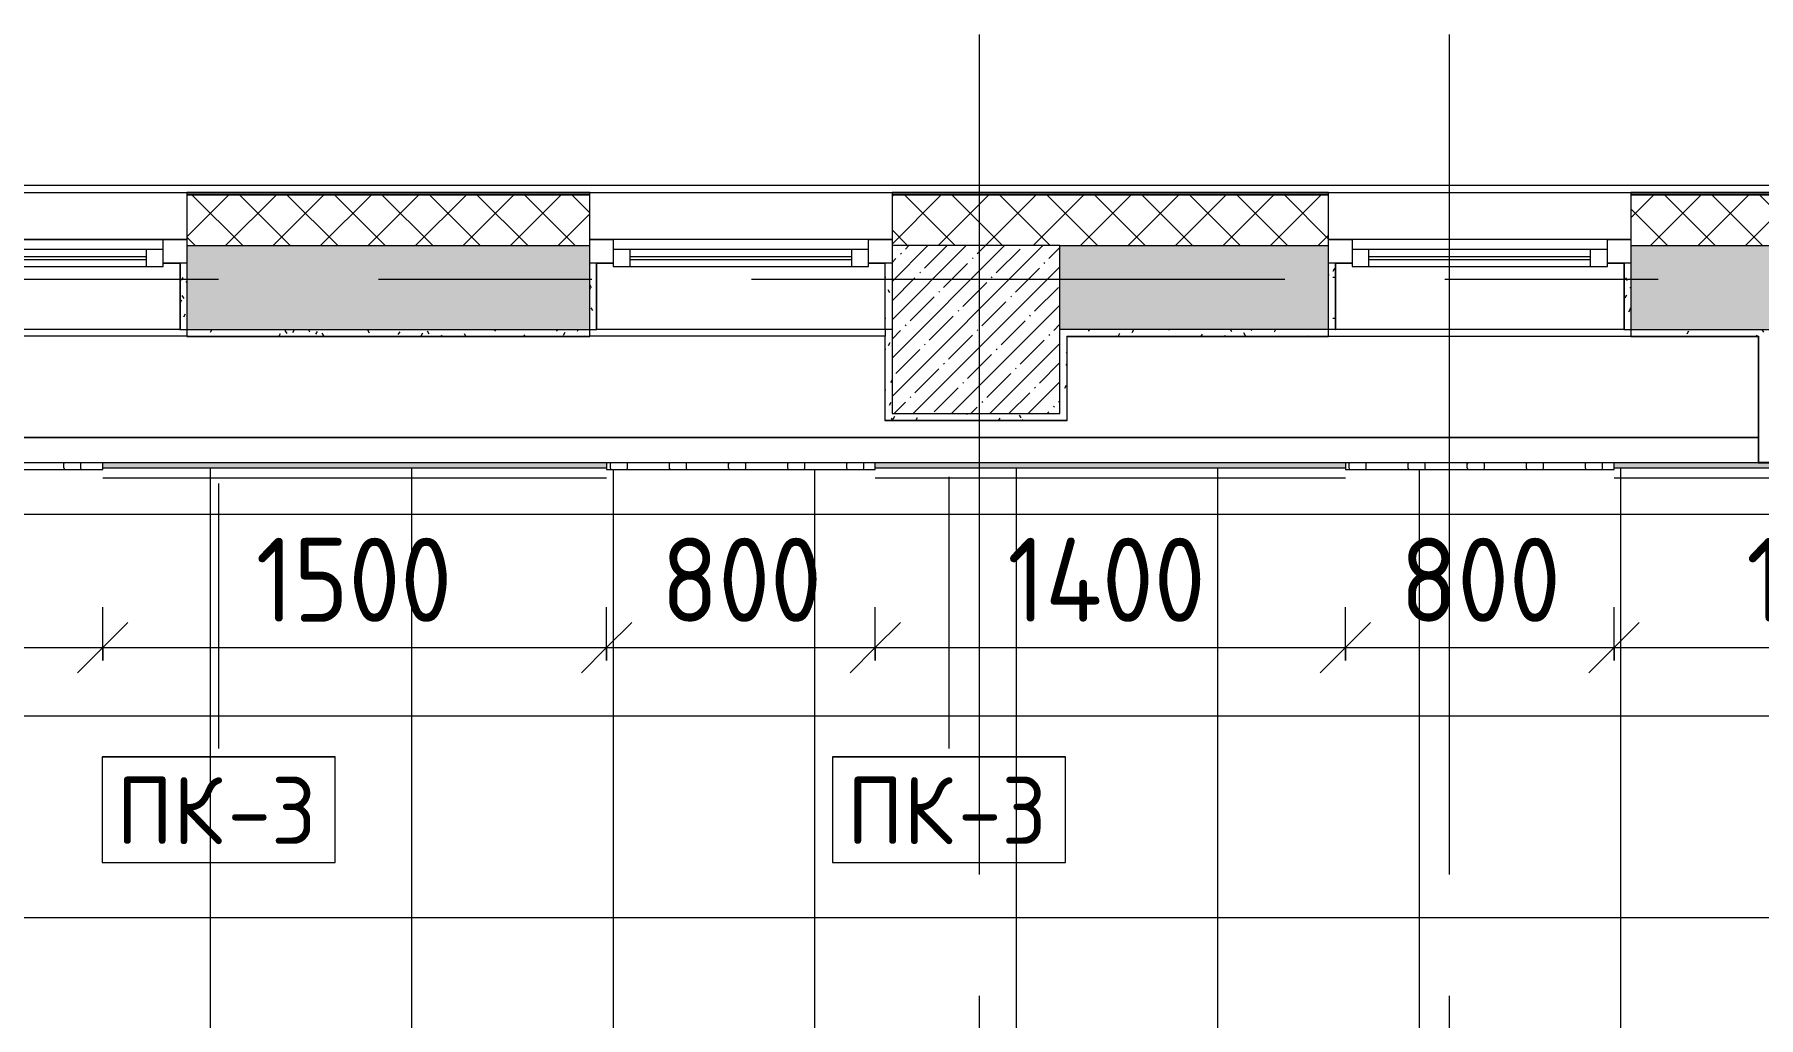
# Model space of a CAD drawing. Header units: millimetres. Extents: x 81671 to 282875, y -8553 to 29000.
# Drawn here: x 102997 to 108130, y 19103 to 22028 of the extents above; entities that cross this region are included whole.
import ezdxf

# ---------------------------------------------------------------- set-up
doc = ezdxf.new("R2010")
doc.units = ezdxf.units.MM
doc.linetypes.add('Осевая', pattern=[3175, 635, -476.25, 1587.5, -476.25])
for name, color, linetype, lineweight in [('A-ANNO-DIMS', 7, 'Continuous', 9), ('A-ANNO-DIMS-100', 7, 'Continuous', 9), ('A-FLOR-PATT', 7, 'Continuous', 9), ('A-GENM-IDEN', 7, 'Continuous', 9), ('A-GLAZ', 7, 'Continuous', 9), ('A-GLAZ-1', 7, 'Continuous', 13), ('A-WALL', 7, 'Continuous', 9), ('I-WALL', 7, 'Continuous', 9), ('S-COLS', 7, 'Continuous', 9), ('Знаки', 7, 'Continuous', 9), ('Оси', 7, 'Continuous', 9), ('Оси-2', 7, 'Осевая', 9)]:
    doc.layers.add(name, color=color, linetype=linetype, lineweight=lineweight)
for name, color, linetype, lineweight, true_color in [('A-GENM-5', 7, 'Continuous', 9, 0xff8040), ('A-WALL-1', 9, 'Continuous', 9, 0x808080), ('A-WALL-FNSH-1', 9, 'Continuous', 9, 0x808080), ('I-WALL-2', 9, 'Continuous', 9, 0x808080), ('S-COLS-1', 9, 'Continuous', 9, 0x808080)]:
    doc.layers.add(name, color=color, linetype=linetype, lineweight=lineweight, true_color=true_color)
doc.styles.add('GOST Common_1', font='GOST_Common.ttf', dxfattribs={"height": 200})
doc.styles.add('ISOCPEUR', font='isocpeur.ttf', dxfattribs={"width": 0.9, "height": 250})
doc.dimstyles.new('ISO-2_5_0_9К_БОЛЬШОЙ', dxfattribs={"dimscale": 304.8, "dimtxt": 248.995294, "dimasz": 0.492126, "dimexe": 0.393701, "dimexo": 0.984252, "dimgap": 0, "dimtad": 1, "dimdec": 0, "dimrnd": 10, "dimzin": 0, "dimdsep": 46, "dimtxsty": 'ISOCPEUR', "dimblk1": 'OBLIQUE', "dimblk2": 'OBLIQUE', "dimsah": 1, "dimcen": 0.09, "dimdle": 0.393701, "dimazin": 0, "dimtfac": 1, "dimtdec": 4, "dimtix": 1, "dimtmove": 0, "dimatfit": 3, "dimfxl": 1, "dimtvp": 1, "dimtolj": 1, "dimtzin": 0, "dimarcsym": 2})
pattern_1 = [(0, (0, 0), (121.92, 30.48), [10.058, -81.382, 10.058, -81.382, -487.68]), (0, (0, 0), (121.92, 30.48), [-182.88, 10.058, -172.822, 10.058, -81.382, -213.36]), (0, (0, 0), (121.92, 30.48), [-457.2, 10.058, -50.902, 10.058, -142.342]), (120, (45.72, 15.24), (-87.356454, 90.345817), [10.058, -81.382, 10.058, -81.382, -487.68]), (120, (45.72, 15.24), (-87.356454, 90.345817), [-182.88, 10.058, -172.822, 10.058, -81.382, -213.36]), (120, (45.72, 15.24), (-87.356454, 90.345817), [-457.2, 10.058, -50.902, 10.058, -142.342]), (240, (60.96, 76.2), (-34.563546, -120.825817), [10.058, -81.382, 10.058, -81.382, -487.68]), (240, (60.96, 76.2), (-34.563546, -120.825817), [-182.88, 10.058, -172.822, 10.058, -81.382, -213.36]), (240, (60.96, 76.2), (-34.563546, -120.825817), [-457.2, 10.058, -50.902, 10.058, -142.342])]

# ---------------------------------------------------------------- blocks, each defined once
blk = doc.blocks.new('120_Окно_СКБ_1Ст - 120_Окно_СКБ_1Ст 900х2500_h_ с форточкой-22876038-План отделки полов с раскладкой материалов 1 этажа в осях 23_1-33')
at = {"layer": 'A-GLAZ'}
for p, q in [((450, -57), (-450, -57)), ((-430, -127), (-380, -127)), ((-330, -107), (330, -107)), ((330, -117), (-330, -117)), ((380, -127), (430, -127))]:
    blk.add_line(p, q, dxfattribs=at)
at = {"layer": 'A-GLAZ-1'}
for p, q in [((-450, -127), (-450, -57)), ((-450, -57), (-380, -57)), ((-380, -57), (-380, -127)), ((380, -87), (-380, -87)), ((-380, -87), (-380, -137)), ((-330, -137), (-330, -87)), ((330, -137), (330, -87)), ((380, -127), (380, -57)), ((380, -57), (450, -57)), ((380, -137), (380, -87)), ((450, -57), (450, -127)), ((-380, -127), (-450, -127)), ((-380, -137), (380, -137)), ((450, -127), (380, -127))]:
    blk.add_line(p, q, dxfattribs=at)
blk = doc.blocks.new('BSC_Колонна _Прямоугольная - 500х500-23282986-План отделки полов с раскладкой материалов 1 этажа в осях 23_1-33')
at = {"layer": 'S-COLS'}
h = blk.add_hatch(dxfattribs=at)
h.set_pattern_fill('FP_54', color=256, style=0, pattern_type=2)
h.set_pattern_definition([(45, (-105800, -21150), (-57.024626, 57.024626), []), (45, (-105742.975, -21150), (-57.024626, 57.024626), [100.806, -20.161, 3.353, -16.808])])
h.paths.add_polyline_path([(-250, -250), (250, -250), (250, 250), (-250, 250), (-250, -225.5)])
at = {"layer": 'S-COLS-1'}
for p, q in [((250, 250), (-250, 250)), ((-250, 250), (-250, -250)), ((250, -250), (250, 250)), ((-250, -250), (250, -250))]:
    blk.add_line(p, q, dxfattribs=at)
blk = doc.blocks.new('120_Окно_СКБ_2Ст_Фрамуга сверху - 120_Окно_СКБ_2Ст_2300х2500_h_ ДОО-23103760-План отделки полов с раскладкой материалов 1 этажа в осях 23_1-33')
at = {"layer": 'A-GLAZ'}
for p, q in [((1150, -57), (-1150, -57)), ((-1080, -57), (1080, -57)), ((-1130, -127), (-1080, -127)), ((-1030, -107), (470, -107)), ((470, -117), (-1030, -117)), ((520, -127), (590, -127)), ((520, -127), (590, -127)), ((640, -107), (1030, -107)), ((1030, -117), (640, -117)), ((1080, -127), (1130, -127))]:
    blk.add_line(p, q, dxfattribs=at)
at = {"layer": 'A-GLAZ-1'}
for p, q in [((-1150, -127), (-1150, -57)), ((-1150, -57), (-1080, -57)), ((-1080, -57), (-1080, -127)), ((520, -87), (-1080, -87)), ((-1080, -87), (-1080, -137)), ((-1030, -137), (-1030, -87)), ((470, -137), (470, -87)), ((520, -127), (520, -57)), ((520, -57), (590, -57)), ((520, -137), (520, -87)), ((590, -57), (590, -127)), ((1080, -87), (590, -87)), ((590, -87), (590, -137)), ((640, -137), (640, -87)), ((1030, -137), (1030, -87)), ((1080, -127), (1080, -57)), ((1080, -57), (1150, -57)), ((1080, -137), (1080, -87)), ((1150, -57), (1150, -127)), ((-1080, -127), (-1150, -127)), ((-1080, -137), (520, -137)), ((590, -127), (520, -127)), ((590, -137), (1080, -137)), ((1150, -127), (1080, -127))]:
    blk.add_line(p, q, dxfattribs=at)
blk = doc.blocks.new('Съемный металлический экран с перфорацией - E3-33269787-План отделки полов с раскладкой материалов 1 этажа в осях 23_1-33')
at = {"layer": 'Знаки'}
h = blk.add_hatch(dxfattribs=at)
h.set_pattern_fill('FP_85', color=256, style=0, pattern_type=2)
h.set_pattern_definition([(0, (-104681.406, -20734), (0, 50.8), [13.612, -74.376]), (60, (-104656.006, -20727.194), (-43.99409, 25.4), [13.612, -74.376]), (120, (-104649.2, -20701.794), (-43.99409, -25.4), [13.612, -74.376]), (30, (-104667.79, -20734), (9e-05, 101.59984), [13.612, -87.988]), (30, (-104693.19, -20690.01), (9e-05, 101.59984), [13.612, -87.988]), (150, (-104681.41, -20734), (-87.98809, -50.79984), [13.612, -87.988]), (150, (-104656.01, -20690.01), (-87.98809, -50.79984), [13.612, -87.988]), (90, (-104649.2, -20715.41), (-87.988, 50.8), [13.612, -87.988]), (90, (-104700, -20715.41), (-87.988, 50.8), [13.612, -87.988])])
h.paths.add_polyline_path([(0, 0), (800, 0), (800, 20), (0, 20)])
for p, q in [((0, 20), (0, 0)), ((0, 0), (800, 0)), ((800, 0), (800, 20))]:
    blk.add_line(p, q, dxfattribs=at)
blk = doc.blocks.new('Съемный металлический экран с перфорацией - E5-33084936-План отделки полов с раскладкой материалов 1 этажа в осях 23_1-33')
at = {"layer": 'Знаки'}
h = blk.add_hatch(dxfattribs=at)
h.set_pattern_fill('FP_86', color=256, style=0, pattern_type=2)
h.set_pattern_definition([(0, (-101381.406, -20734), (0, 50.8), [13.612, -74.376]), (60, (-101356.006, -20727.194), (-43.99409, 25.4), [13.612, -74.376]), (120, (-101349.2, -20701.794), (-43.99409, -25.4), [13.612, -74.376]), (30, (-101367.79, -20734), (9e-05, 101.59984), [13.612, -87.988]), (30, (-101393.19, -20690.01), (9e-05, 101.59984), [13.612, -87.988]), (150, (-101381.41, -20734), (-87.98809, -50.79984), [13.612, -87.988]), (150, (-101356.01, -20690.01), (-87.98809, -50.79984), [13.612, -87.988]), (90, (-101349.2, -20715.41), (-87.988, 50.8), [13.612, -87.988]), (90, (-101400, -20715.41), (-87.988, 50.8), [13.612, -87.988])])
h.paths.add_polyline_path([(1734.1, 0), (1800, 0), (1800, 20), (0, 20), (0, 0), (402.3, 0)])
for p, q in [((0, 20), (0, 0)), ((0, 0), (1800, 0)), ((1800, 0), (1800, 20))]:
    blk.add_line(p, q, dxfattribs=at)
blk = doc.blocks.new('Съемный металлический экран с перфорацией - E3-V41-План отделки полов с раскладкой материалов 1 этажа в осях 23_1-33')
at = {"layer": 'Знаки'}
h = blk.add_hatch(dxfattribs=at)
h.set_pattern_fill('FP_87', color=256, style=0, pattern_type=2)
h.set_pattern_definition([(0, (-106881.406, -20734), (0, 50.8), [13.612, -74.376]), (60, (-106856.006, -20727.194), (-43.99409, 25.4), [13.612, -74.376]), (120, (-106849.2, -20701.794), (-43.99409, -25.4), [13.612, -74.376]), (30, (-106867.79, -20734), (9e-05, 101.59984), [13.612, -87.988]), (30, (-106893.19, -20690.01), (9e-05, 101.59984), [13.612, -87.988]), (150, (-106881.41, -20734), (-87.98809, -50.79984), [13.612, -87.988]), (150, (-106856.01, -20690.01), (-87.98809, -50.79984), [13.612, -87.988]), (90, (-106849.2, -20715.41), (-87.988, 50.8), [13.612, -87.988]), (90, (-106900, -20715.41), (-87.988, 50.8), [13.612, -87.988])])
h.paths.add_polyline_path([(229.8, 0), (800, 0), (800, 20), (0, 20), (0, 0)])
for p, q in [((0, 20), (0, 0)), ((0, 0), (800, 0)), ((800, 0), (800, 20))]:
    blk.add_line(p, q, dxfattribs=at)
blk = doc.blocks.new('Зашивка приборов отопления - Зашивка приборов отопления-33267402-План отделки полов с раскладкой материалов 1 этажа в осях 23_1-33')
at = {"layer": 'A-WALL'}
for p, q in [((103430, 21150), (101170, 21150)), ((105530, 21150), (104670, 21150)), ((107730, 21150), (106870, 21150)), ((101170, 20829), (108130, 20829)), ((108130, 20829), (101170, 20829)), ((101150, 20754), (108130, 20754))]:
    blk.add_line(p, q, dxfattribs=at)
blk = doc.blocks.new('Плинтус - Плинтус керамогранит бежевый-33446754-План отделки полов с раскладкой материалов 1 этажа в осях 23_1-33')
at = {"layer": 'A-GENM-5'}
blk.add_hatch(color=256, dxfattribs=at).paths.add_polyline_path([(0, -15), (1400, -15), (1400, 0), (0, 0)])
for p, q in [((0, -15), (1400, -15)), ((0, -45), (1400, -45))]:
    blk.add_line(p, q, dxfattribs=at)
blk = doc.blocks.new('Плинтус - Плинтус керамогранит бежевый-V46-План отделки полов с раскладкой материалов 1 этажа в осях 23_1-33')
at = {"layer": 'A-GENM-5'}
blk.add_hatch(color=256, dxfattribs=at).paths.add_polyline_path([(0, -15), (1400, -15), (1400, 0), (0, 0)])
for p, q in [((0, -15), (1400, -15)), ((0, -45), (1400, -45))]:
    blk.add_line(p, q, dxfattribs=at)
blk = doc.blocks.new('Плинтус - Плинтус керамогранит бежевый-33446858-План отделки полов с раскладкой материалов 1 этажа в осях 23_1-33')
at = {"layer": 'A-GENM-5'}
blk.add_hatch(color=256, dxfattribs=at).paths.add_polyline_path([(0, -15), (1500, -15), (1500, 0), (0, 0)])
for p, q in [((0, -15), (1500, -15)), ((0, -45), (1500, -45))]:
    blk.add_line(p, q, dxfattribs=at)
blk = doc.blocks.new('DIMBLOCK86-План отделки полов с раскладкой материалов 1 этажа в осях 23_1-33')
at = {"layer": 'A-ANNO-DIMS-100'}
for p, q in [((101400, 20165.5), (101400, 20323.8)), ((103200, 20165.5), (103200, 20323.8)), ((101400, 20203.8), (103200, 20203.8)), ((101400, 20203.8), (101400, 20165.5)), ((103200, 20203.8), (103200, 20165.5))]:
    blk.add_line(p, q, dxfattribs=at)
at = {"layer": 'A-ANNO-DIMS-100', "lineweight": 20}
for p, q in [((101400, 20203.8), (101475, 20278.8)), ((103200, 20203.8), (103275, 20278.8)), ((101400, 20203.8), (101325, 20128.8)), ((103200, 20203.8), (103125, 20128.8))]:
    blk.add_line(p, q, dxfattribs=at)
at = {"layer": 'A-ANNO-DIMS-100', "color": 0, "insert": (102005.5, 20530.4), "char_height": 250, "width": 706.764, "attachment_point": 1, "line_spacing_factor": 1.149209, "style": 'ISOCPEUR'}
blk.add_mtext('1800', dxfattribs=at)
blk = doc.blocks.new('_Oblique')
at = {"color": 0, "linetype": 'ByBlock', "lineweight": -2}
blk.add_line((-0.5, -0.5), (0.5, 0.5), dxfattribs=at)
blk = doc.blocks.new('DIMBLOCK87-План отделки полов с раскладкой материалов 1 этажа в осях 23_1-33')
at = {"layer": 'A-ANNO-DIMS-100'}
for p, q in [((103200, 20165.5), (103200, 20323.8)), ((104700, 20165.5), (104700, 20323.8)), ((103200, 20203.8), (104700, 20203.8)), ((103200, 20203.8), (103200, 20165.5)), ((104700, 20203.8), (104700, 20165.5))]:
    blk.add_line(p, q, dxfattribs=at)
at = {"layer": 'A-ANNO-DIMS-100', "lineweight": 20}
for p, q in [((103200, 20203.8), (103275, 20278.8)), ((104700, 20203.8), (104775, 20278.8)), ((103200, 20203.8), (103125, 20128.8)), ((104700, 20203.8), (104625, 20128.8))]:
    blk.add_line(p, q, dxfattribs=at)
at = {"layer": 'A-ANNO-DIMS-100', "color": 0, "insert": (103655.5, 20530.4), "char_height": 250, "width": 706.764, "attachment_point": 1, "line_spacing_factor": 1.149209, "style": 'ISOCPEUR'}
blk.add_mtext('1500', dxfattribs=at)
blk = doc.blocks.new('DIMBLOCK88-План отделки полов с раскладкой материалов 1 этажа в осях 23_1-33')
at = {"layer": 'A-ANNO-DIMS-100'}
for p, q in [((104700, 20165.5), (104700, 20323.8)), ((105500, 20165.5), (105500, 20323.8)), ((104700, 20203.8), (105500, 20203.8)), ((104700, 20203.8), (104700, 20165.5)), ((105500, 20203.8), (105500, 20165.5))]:
    blk.add_line(p, q, dxfattribs=at)
at = {"layer": 'A-ANNO-DIMS-100', "lineweight": 20}
for p, q in [((104700, 20203.8), (104775, 20278.8)), ((105500, 20203.8), (105575, 20278.8)), ((104700, 20203.8), (104625, 20128.8)), ((105500, 20203.8), (105425, 20128.8))]:
    blk.add_line(p, q, dxfattribs=at)
at = {"layer": 'A-ANNO-DIMS-100', "color": 0, "insert": (104863, 20530.4), "char_height": 250, "width": 568.858, "attachment_point": 1, "line_spacing_factor": 1.149209, "style": 'ISOCPEUR'}
blk.add_mtext('800', dxfattribs=at)
blk = doc.blocks.new('DIMBLOCK89-План отделки полов с раскладкой материалов 1 этажа в осях 23_1-33')
at = {"layer": 'A-ANNO-DIMS-100'}
for p, q in [((105500, 20165.5), (105500, 20323.8)), ((106900, 20165.5), (106900, 20323.8)), ((105500, 20203.8), (106900, 20203.8)), ((105500, 20203.8), (105500, 20165.5)), ((106900, 20203.8), (106900, 20165.5))]:
    blk.add_line(p, q, dxfattribs=at)
at = {"layer": 'A-ANNO-DIMS-100', "lineweight": 20}
for p, q in [((105500, 20203.8), (105575, 20278.8)), ((106900, 20203.8), (106975, 20278.8)), ((105500, 20203.8), (105425, 20128.8)), ((106900, 20203.8), (106825, 20128.8))]:
    blk.add_line(p, q, dxfattribs=at)
at = {"layer": 'A-ANNO-DIMS-100', "color": 0, "insert": (105893.5, 20530.4), "char_height": 250, "width": 735.494, "attachment_point": 1, "line_spacing_factor": 1.149209, "style": 'ISOCPEUR'}
blk.add_mtext('1400', dxfattribs=at)
blk = doc.blocks.new('DIMBLOCK90-План отделки полов с раскладкой материалов 1 этажа в осях 23_1-33')
at = {"layer": 'A-ANNO-DIMS-100'}
for p, q in [((106900, 20165.5), (106900, 20323.8)), ((107700, 20165.5), (107700, 20323.8)), ((106900, 20203.8), (107700, 20203.8)), ((106900, 20203.8), (106900, 20165.5)), ((107700, 20203.8), (107700, 20165.5))]:
    blk.add_line(p, q, dxfattribs=at)
at = {"layer": 'A-ANNO-DIMS-100', "lineweight": 20}
for p, q in [((106900, 20203.8), (106975, 20278.8)), ((107700, 20203.8), (107775, 20278.8)), ((106900, 20203.8), (106825, 20128.8)), ((107700, 20203.8), (107625, 20128.8))]:
    blk.add_line(p, q, dxfattribs=at)
at = {"layer": 'A-ANNO-DIMS-100', "color": 0, "insert": (107063, 20530.4), "char_height": 250, "width": 568.858, "attachment_point": 1, "line_spacing_factor": 1.149209, "style": 'ISOCPEUR'}
blk.add_mtext('800', dxfattribs=at)
blk = doc.blocks.new('DIMBLOCK91-План отделки полов с раскладкой материалов 1 этажа в осях 23_1-33')
at = {"layer": 'A-ANNO-DIMS-100'}
for p, q in [((107700, 20165.5), (107700, 20323.8)), ((109100, 20165.5), (109100, 20323.8)), ((107700, 20203.8), (109100, 20203.8)), ((107700, 20203.8), (107700, 20165.5)), ((109100, 20203.8), (109100, 20165.5))]:
    blk.add_line(p, q, dxfattribs=at)
at = {"layer": 'A-ANNO-DIMS-100', "lineweight": 20}
for p, q in [((107700, 20203.8), (107775, 20278.8)), ((109100, 20203.8), (109175, 20278.8)), ((107700, 20203.8), (107625, 20128.8)), ((109100, 20203.8), (109025, 20128.8))]:
    blk.add_line(p, q, dxfattribs=at)
at = {"layer": 'A-ANNO-DIMS-100', "color": 0, "insert": (108093.5, 20530.4), "char_height": 250, "width": 735.494, "attachment_point": 1, "line_spacing_factor": 1.149209, "style": 'ISOCPEUR'}
blk.add_mtext('1400', dxfattribs=at)
blk = doc.blocks.new('Mark Reiling - Mark Reiling-26174330-План отделки полов с раскладкой материалов 1 этажа в осях 23_1-33')
at = {"layer": 'A-GENM-IDEN'}
for p, q in [((-3.47, 1.49), (-3.47, -1.663)), ((-3.47, 1.49), (3.47, 1.49)), ((3.47, 1.49), (-3.47, 1.49)), ((-3.47, 1.49), (-3.47, -1.663)), ((3.47, -1.663), (3.47, 1.49)), ((3.47, -1.663), (3.47, 1.49)), ((-3.47, -1.663), (3.47, -1.663)), ((-3.47, -1.663), (3.47, -1.663))]:
    blk.add_line(p, q, dxfattribs=at)

msp = doc.modelspace()

# ---------------------------------------------------------------- hatches: boundary and pattern name
at = {"layer": 'A-FLOR-PATT'}
h = msp.add_hatch(dxfattribs=at)
h.set_pattern_fill('FP_82', color=256, style=0, pattern_type=2)
h.set_pattern_definition([(0, (109520, 17600), (0, 600), []), (90, (109520, 17600), (-600, 4e-14), [])])
h.paths.add_polyline_path([(115560, 13380), (115580, 13380), (115580, 13400), (113795.4, 13400), (113795.4, 13500), (113805.4, 13500), (113805.4, 13520), (113755.4, 13520), (113755.4, 13560), (113805.4, 13560), (113805.4, 13557), (115564, 13557), (115564, 14016), (116136, 14016), (116136, 13636), (117774, 13636), (117774, 14399.1), (116916.4, 14399.1), (116916.5, 14501.6), (116928.3, 14603.4), (116951.6, 14703.3), (116986.2, 14799.7), (117031.6, 14891.6), (117087.2, 14977.7), (117152.2, 15056.9), (117225.9, 15128.2), (117307.3, 15190.5), (117395.3, 15243.1), (117496.4, 15287.8), (117591.1, 15317.5), (117689.1, 15336.7), (117789, 15344.8), (117789, 15254.7), (117686.8, 15245.4), (117586.3, 15223), (117488.7, 15187.5), (117406.7, 15146.7), (117323.2, 15091.1), (117247.2, 15025.6), (117180, 14951.1), (117122.6, 14868.9), (117075.8, 14780.2), (117040.5, 14686.3), (117017.1, 14588.8), (117006, 14490), (117790, 14490), (117789, 16230), (115600.4, 16230), (115600.4, 16293), (115550.4, 16293), (115550.4, 16398), (113850.4, 16398), (113850.4, 16293), (110907, 16293), (110907, 16500), (110857, 16500), (110857, 16750), (110907, 16750), (110907, 16800), (111027, 16800), (111027, 16840), (111050, 16840), (111050, 18510), (111027, 18510), (111027, 18560), (111007, 18560), (111007, 18550), (110857, 18550), (110857, 18580), (110515, 18579), (110515, 20739), (109900, 20739), (109900, 20734), (109100, 20734), (109100, 20739), (107700, 20739), (107700, 20734), (106900, 20734), (106900, 20739), (105500, 20739), (105500, 20734), (104700, 20734), (104700, 20739), (103200, 20739), (103200, 20734), (101400, 20734), (101400, 20739), (100836, 20739), (100836, 17766), (101434, 17766), (101434, 16175), (101419, 16175), (101417.9, 17751), (100821, 17751), (100821, 17750), (101418, 17750), (101419, 16162.9), (101510.1, 16157.7), (101619.8, 16139.1), (101726.8, 16108.4), (101829.7, 16066), (101927.2, 16012.5), (102018.2, 15948.5), (102103.5, 15872.4), (102176.1, 15792.1), (102241.1, 15701.8), (102295.6, 15604.8), (102339, 15502.4), (102370.8, 15395.7), (102390.5, 15286.2), (102398, 15165), (102397.9, 15125), (102395.7, 15125), (102393, 15064), (101434, 15064), (101434, 13557), (103589, 13557), (103589, 13560), (103639, 13560), (103639, 13520), (103589, 13520), (103589, 13500), (103599, 13500), (103599, 13402.9), (103671.6, 13402.9), (103671.6, 13404.6), (103721.6, 13404.6), (103721.6, 13402.9), (105158.8, 13402.9), (105158.8, 13404.6), (105208.8, 13404.6), (105208.8, 13402.9), (105333.5, 13402.9), (105333.5, 13382.9), (105208.8, 13382.9), (105208.8, 13380), (105400, 13380), (105400, 13400), (105350, 13400), (105350, 13500), (105360, 13500), (105360, 13520), (105310, 13520), (105310, 13560), (105360, 13560), (105360, 13557), (105400, 13557), (105400, 13600), (105400, 13601), (105400, 13616), (105514, 13616.8), (105514, 14016), (106086, 14016), (106086, 13616), (106611, 13616), (106610, 13601), (106610, 13600), (106610, 13557), (106650, 13557), (106650, 13560), (106700, 13560), (106700, 13520), (106650, 13520), (106650, 13500), (106660, 13500), (106660, 13402.9), (106746.6, 13402.9), (106746.6, 13404.6), (106796.6, 13404.6), (106796.6, 13402.9), (108233.8, 13402.9), (108233.8, 13404.6), (108283.8, 13404.6), (108283.8, 13402.9), (108394.5, 13402.9), (108394.5, 13382.9), (108283.8, 13382.9), (108283.8, 13380), (109830, 13380), (109829, 13400), (108409, 13400), (108409, 13500), (108419, 13500), (108419, 13520), (108369, 13520), (108369, 13560), (108419, 13560), (108419, 13557), (109814, 13557), (109814, 14016), (111086, 14016), (111086, 13557), (112040.4, 13557), (112040.4, 13560), (112090.4, 13560), (112090.4, 13520), (112040.4, 13520), (112040.4, 13500), (112050.4, 13500), (112050.4, 13402.9), (112137.1, 13402.9), (112137.1, 13404.6), (112187.1, 13404.6), (112187.1, 13402.9), (113624.2, 13402.9), (113624.2, 13404.6), (113674.2, 13404.6), (113674.2, 13402.9), (113794.5, 13402.9), (113794.5, 13382.9), (113674.2, 13382.9), (113674.2, 13380), (115550, 13380)])
h.paths.add_polyline_path([(113591.6, 13380), (113624.2, 13380), (113624.2, 13382.9), (112187.1, 13382.9), (112187.1, 13380), (112457.4, 13380)])
h.paths.add_polyline_path([(112010.4, 13380), (112137.1, 13380), (112137.1, 13382.9), (112014.5, 13382.9), (112014.5, 13400), (111070, 13400), (111070, 13380), (112000.4, 13380)])
h.paths.add_polyline_path([(104466, 13380), (105158.8, 13380), (105158.8, 13382.9), (103721.6, 13382.9), (103721.6, 13380), (103748, 13380)])
h.paths.add_polyline_path([(103553.5, 13380), (103671.6, 13380), (103671.6, 13382.9), (103553.5, 13382.9), (103553.5, 13400), (101418, 13400), (101418, 13380), (103549, 13380)])
h.paths.add_polyline_path([(107129.8, 13380), (108233.8, 13380), (108233.8, 13382.9), (106796.6, 13382.9), (106796.6, 13380)])
h.paths.add_polyline_path([(106610, 13380), (106746.6, 13380), (106746.6, 13382.9), (106614.5, 13382.9), (106614.5, 13400), (106610, 13400)])
h.paths.add_polyline_path([(109829, 13500), (109829, 13540), (109819, 13540), (109819, 13500)])
h.paths.add_polyline_path([(106614.5, 13500), (106620, 13500), (106620, 13540), (106610, 13540), (106610, 13500)])
h.paths.add_polyline_path([(105400, 13500), (105400, 13540), (105390, 13540), (105390, 13500)])
h.paths.add_polyline_path([(113681.6, 13557), (113591.6, 13557), (113591.6, 14264.1), (113494.3, 14251.8), (113415.8, 14232.5), (113332.4, 14200.3), (113253.6, 14157.7), (113180.9, 14105.6), (113115.4, 14044.6), (113058.1, 13975.8), (113010, 13900.4), (112971.9, 13819.4), (112944.3, 13734.3), (112927.8, 13646.3), (112922.5, 13557), (112832.4, 13557), (112826.7, 13650.1), (112808.8, 13741.6), (112779, 13830), (112737.2, 13914.8), (112686.2, 13991.2), (112624.8, 14061.4), (112554.6, 14122.8), (112477, 14174.5), (112393.3, 14215.6), (112305, 14245.4), (112213.4, 14263.3), (112213.4, 13560), (112123.4, 13560), (112123.4, 14359), (112221.8, 14352.9), (112318.7, 14334.8), (112412.5, 14304.9), (112502, 14263.6), (112585.8, 14211.7), (112662.5, 14149.8), (112731, 14079), (112790.4, 14000), (112841.1, 13910.6), (112877.6, 13824), (112913.9, 13910.6), (112965.9, 14000), (113015.9, 14068), (113080.1, 14136.6), (113152, 14197.1), (113230.4, 14248.8), (113314.4, 14290.8), (113402.8, 14322.6), (113502.7, 14344.7), (113591.6, 14354), (113681.6, 14353.2), (113681.6, 13560)])
h.paths.add_polyline_path([(115580, 13557), (115580, 14000), (116120, 14000), (116121, 13620), (117790, 13621), (117789, 13621), (116121, 13621), (116120, 14001), (115579, 13999.9), (115579, 13557)])
h.paths.add_polyline_path([(111071, 13557), (111069.9, 14001), (109829, 14000), (109830, 14000), (111070, 14000), (111070, 13557)])
h.paths.add_polyline_path([(107442, 13557), (107436.3, 13650.1), (107418.4, 13741.6), (107388.6, 13830), (107346.7, 13914.8), (107295.8, 13991.2), (107234.3, 14061.4), (107164.2, 14122.8), (107086.6, 14174.5), (107002.9, 14215.6), (106914.5, 14245.4), (106823, 14263.3), (106823, 13560), (106733, 13560), (106733, 14359), (106831.3, 14352.9), (106928.2, 14334.8), (107022.1, 14304.9), (107112.1, 14263.3), (107195.3, 14211.7), (107272, 14149.8), (107340.5, 14079), (107399.9, 14000), (107450.7, 13910.6), (107487.1, 13824), (107523.5, 13910.6), (107575.5, 14000), (107625.5, 14068), (107689.7, 14136.6), (107761.5, 14197.1), (107840, 14248.8), (107924, 14290.8), (108012.4, 14322.6), (108112.3, 14344.7), (108201.2, 14354), (108291.2, 14353.2), (108291.2, 13557), (108201.2, 13557), (108201.2, 14264.1), (108103.9, 14251.8), (108025.4, 14232.5), (107941.9, 14200.3), (107863.2, 14157.7), (107790.5, 14105.6), (107725, 14044.6), (107667.7, 13975.8), (107619.6, 13900.4), (107581.5, 13819.4), (107553.9, 13734.3), (107537.3, 13646.3), (107532, 13557)])
h.paths.add_polyline_path([(104367, 13557), (104361.3, 13650.1), (104343.4, 13741.6), (104313.6, 13830), (104271.7, 13914.8), (104220.8, 13991.2), (104159.3, 14061.4), (104089.2, 14122.8), (104011.6, 14174.5), (103927.9, 14215.6), (103839.5, 14245.4), (103748, 14263.3), (103748, 13560), (103658, 13560), (103658, 14359), (103756.3, 14352.9), (103853.2, 14334.8), (103947.1, 14304.9), (104037.1, 14263.3), (104120.3, 14211.7), (104197, 14149.8), (104265.5, 14079), (104324.8, 14000.3), (104375.7, 13910.6), (104412.1, 13824), (104448.5, 13910.6), (104494.8, 13992.3), (104550.5, 14068), (104614.7, 14136.6), (104686.5, 14197.1), (104765, 14248.8), (104849, 14290.8), (104937.4, 14322.6), (105037.3, 14344.7), (105132, 14353.9), (105216.2, 14353.2), (105216.2, 13557), (105126.2, 13557), (105126.2, 14264.1), (105028.9, 14251.8), (104950.4, 14232.5), (104866.9, 14200.3), (104788.2, 14157.7), (104715.5, 14105.6), (104650, 14044.6), (104592.7, 13975.8), (104544.6, 13900.4), (104506.5, 13819.4), (104478.9, 13734.3), (104462.3, 13646.3), (104457, 13557)])
h.paths.add_polyline_path([(106070, 13602), (106071, 13603), (106070, 14001), (105529, 13999.8), (105530, 14000), (106070, 14000), (106070, 13616)])
h.paths.add_polyline_path([(101701.3, 15165), (102307.4, 15165), (102303.3, 15256.6), (102287.1, 15358), (102259.6, 15456.9), (102221.1, 15552.1), (102172.1, 15642.4), (102113.3, 15726.6), (102045.3, 15803.6), (101966, 15874.7), (101885.7, 15932.3), (101796, 15982.3), (101701.3, 16022), (101602.7, 16050.7), (101501.5, 16068.1), (101418, 16072.9), (101418, 15165), (101602.7, 15165)])
h.paths.add_polyline_path([(117774, 15350), (117774, 16213.7), (115600.4, 16213.7), (115600.8, 16228.7), (117789, 16228.7), (117789, 15350), (117784.9, 15350)])
at = {"layer": 'A-WALL'}
h = msp.add_hatch(dxfattribs=at)
h.set_pattern_fill('FP_5', color=256, style=0, pattern_type=2)
h.set_pattern_definition([(45, (0, 0), (-70.71068, 70.71068), []), (135, (0, 0), (-70.71068, -70.71068), [])])
h.paths.add_polyline_path([(110803.2, 21400), (110694.6, 21550), (109950, 21550), (109950, 21400), (110459.5, 21400)])
h.paths.add_polyline_path([(111235.1, 21400), (111125.5, 21550), (110941.5, 21550), (111050, 21400), (111125.5, 21400)])
h.paths.add_polyline_path([(109050, 21400), (109050, 21550), (107750, 21550), (107750, 21400), (108794.7, 21400)])
h.paths.add_polyline_path([(106850, 21400), (106850, 21550), (105550, 21550), (105550, 21400), (106796.8, 21400)])
h.paths.add_polyline_path([(104466, 21400), (104650, 21400), (104650, 21550), (103450, 21550), (103450, 21400)])
h.paths.add_polyline_path([(101136.3, 21400), (101150, 21400), (101150, 21550), (96610, 21550), (96610, 21400), (100800, 21400)])
h.paths.add_polyline_path([(93310, 21400), (93310, 21550), (93060, 21550), (93060, 21400), (93145, 21400)])
at = {"layer": 'I-WALL'}
h = msp.add_hatch(dxfattribs=at)
h.set_pattern_fill('FP_2', color=256, style=0, pattern_type=2)
h.set_pattern_definition([(45, (0, 0), (-57.024626, 57.024626), []), (45, (57.025, 0), (-57.024626, 57.024626), [100.806, -20.161, 3.353, -16.808])])
h.paths.add_polyline_path([(110350, 21150), (110350, 21400), (109950, 21400), (109950, 21150), (110126.6, 21150)])
h.paths.add_polyline_path([(109050, 21150), (109050, 21400), (107750, 21400), (107750, 21150), (108961.2, 21150)])
h.paths.add_polyline_path([(106796.8, 21150), (106850, 21150), (106850, 21400), (106050, 21400), (106050, 21150), (106463.9, 21150)])
h.paths.add_polyline_path([(104650, 21150), (104650, 21400), (103450, 21400), (103450, 21150), (104632.5, 21150)])
h.paths.add_polyline_path([(101150, 21150), (101150, 21400), (100800, 21400), (100800, 21150), (101136.3, 21150)])
at = {"layer": 'I-WALL-2'}
h = msp.add_hatch(dxfattribs=at)
h.set_pattern_fill('FP_64', color=256, style=0, pattern_type=2)
h.set_pattern_definition(pattern_1)
h.paths.add_polyline_path([(103450, 21150), (103450, 21348), (103430, 21348), (103430, 21150)])
h = msp.add_hatch(dxfattribs=at)
h.set_pattern_fill('FP_64', color=256, style=0, pattern_type=2)
h.set_pattern_definition(pattern_1)
h.paths.add_polyline_path([(104670, 21150), (104670, 21348), (104650, 21348), (104650, 21150)])
h = msp.add_hatch(dxfattribs=at)
h.set_pattern_fill('FP_64', color=256, style=0, pattern_type=2)
h.set_pattern_definition(pattern_1)
h.paths.add_polyline_path([(105550, 21150), (105550, 21348), (105530, 21348), (105530, 21150)])
h = msp.add_hatch(dxfattribs=at)
h.set_pattern_fill('FP_64', color=256, style=0, pattern_type=2)
h.set_pattern_definition(pattern_1)
h.paths.add_polyline_path([(106870, 21150), (106870, 21348), (106850, 21348), (106850, 21150)])
h = msp.add_hatch(dxfattribs=at)
h.set_pattern_fill('FP_64', color=256, style=0, pattern_type=2)
h.set_pattern_definition(pattern_1)
h.paths.add_polyline_path([(107750, 21150), (107750, 21348), (107730, 21348), (107730, 21150)])
h = msp.add_hatch(dxfattribs=at)
h.set_pattern_fill('FP_64', color=256, style=0, pattern_type=2)
h.set_pattern_definition(pattern_1)
h.paths.add_polyline_path([(104650, 21130), (104650, 21150), (103450, 21150), (103450, 21130), (104632.5, 21130)])
h = msp.add_hatch(dxfattribs=at)
h.set_pattern_fill('FP_64', color=256, style=0, pattern_type=2)
h.set_pattern_definition(pattern_1)
h.paths.add_polyline_path([(105550, 20880), (105550, 21150), (105530, 21150), (105530, 20880)])
h = msp.add_hatch(dxfattribs=at)
h.set_pattern_fill('FP_64', color=256, style=0, pattern_type=2)
h.set_pattern_definition(pattern_1)
h.paths.add_polyline_path([(106070, 20900), (106070, 21150), (106050, 21150), (106050, 20900)])
h = msp.add_hatch(dxfattribs=at)
h.set_pattern_fill('FP_64', color=256, style=0, pattern_type=2)
h.set_pattern_definition(pattern_1)
h.paths.add_polyline_path([(108130, 21130), (108150, 21130), (108150, 21150), (107750, 21150), (107750, 21130), (107795.8, 21130)])
h.paths.add_polyline_path([(106850, 21130), (106850, 21150), (106070, 21150), (106070, 21130), (106796.8, 21130)])
h = msp.add_hatch(dxfattribs=at)
h.set_pattern_fill('FP_64', color=256, style=0, pattern_type=2)
h.set_pattern_definition(pattern_1)
h.paths.add_polyline_path([(105550, 20880), (106070, 20880), (106070, 20900), (105550, 20900)])

# ---------------------------------------------------------------- linework, layer by layer
at = {"layer": 'A-GENM-IDEN'}
for p, q in [((103544.7, 20692.4), (103544.7, 19903.4)), ((105719.6, 20711.5), (105719.6, 19903.4))]:
    msp.add_line(p, q, dxfattribs=at)
at = {"layer": 'A-WALL'}
for p, q in [((96570, 21580), (111141.9, 21580)), ((101150, 21558), (103450, 21558)), ((104650, 21553), (103450, 21553)), ((104650, 21550), (103450, 21550)), ((104650, 21558), (105550, 21558)), ((106850, 21553), (105550, 21553)), ((106850, 21550), (105550, 21550)), ((106850, 21558), (107750, 21558)), ((109050, 21553), (107750, 21553)), ((109050, 21550), (107750, 21550)), ((103450, 21400), (104650, 21400)), ((106050, 21400), (106850, 21400)), ((107750, 21400), (109050, 21400)), ((103430, 21150), (104670, 21150)), ((106070, 21130), (106850, 21130)), ((106070, 21130), (106070, 20880)), ((107750, 21130), (108130, 21130))]:
    msp.add_line(p, q, dxfattribs=at)
at = {"layer": 'A-WALL-1'}
for p, q in [((103450, 21550), (103450, 21130)), ((104650, 21130), (104650, 21550)), ((105550, 21550), (105550, 21400)), ((106850, 21130), (106850, 21550)), ((107750, 21550), (107750, 21130)), ((103430, 21348), (103430, 21150)), ((103450, 21348), (103430, 21348)), ((104670, 21348), (104650, 21348)), ((104670, 21150), (104670, 21348)), ((105550, 21348), (105530, 21348)), ((106870, 21348), (106850, 21348)), ((106870, 21150), (106870, 21348)), ((107730, 21348), (107730, 21150)), ((107750, 21348), (107730, 21348)), ((105530, 21150), (105530, 21130)), ((105550, 21150), (105530, 21150)), ((106870, 21150), (106050, 21150)), ((107730, 21150), (108457.5, 21150)), ((103450, 21130), (104650, 21130)), ((108130, 21130), (108130, 20754)), ((105530, 20880), (106070, 20880))]:
    msp.add_line(p, q, dxfattribs=at)
at = {"layer": 'A-WALL-FNSH-1'}
for p, q in [((104650, 21558), (103450, 21558)), ((103450, 21558), (103450, 21550)), ((104650, 21550), (104650, 21558)), ((106850, 21558), (105550, 21558)), ((105550, 21558), (105550, 21550)), ((106850, 21550), (106850, 21558)), ((109050, 21558), (107750, 21558)), ((107750, 21558), (107750, 21550)), ((103429, 21348), (103429, 21150)), ((103430, 21348), (103429, 21348)), ((104671, 21348), (104670, 21348)), ((104671, 21150), (104671, 21348)), ((105529, 21348), (105529, 21150)), ((105530, 21348), (105529, 21348)), ((105530, 21150), (105530, 21348)), ((106871, 21348), (106870, 21348)), ((106871, 21150), (106871, 21348)), ((107729, 21348), (107729, 21150)), ((107730, 21348), (107729, 21348)), ((103429, 21150), (103430, 21150)), ((104670, 21150), (104671, 21150)), ((105529, 21150), (105530, 21150)), ((106870, 21150), (106871, 21150)), ((107729, 21150), (107730, 21150)), ((103450, 21130), (103450, 21129)), ((103450, 21129), (104650, 21129)), ((104650, 21129), (104650, 21130)), ((105529, 21130), (105529, 20879)), ((105530, 20880), (105530, 21130)), ((106071, 20879), (106071, 21129)), ((106071, 21129), (106850, 21129)), ((106850, 21129), (106850, 21130)), ((107750, 21130), (107750, 21129)), ((107750, 21129), (108129, 21129)), ((108129, 21129), (108129, 20754)), ((105529, 20879), (106071, 20879)), ((108129, 20753), (108490, 20753)), ((108490, 20754), (108130, 20754))]:
    msp.add_line(p, q, dxfattribs=at)
at = {"layer": 'I-WALL'}
for p, q in [((107729, 21150), (106871, 21150)), ((103450, 21130), (101171, 21130)), ((105530, 21130), (104650, 21130)), ((107750, 21129), (106850, 21129)), ((101171, 20754), (108129, 20754)), ((108129, 20753), (101171, 20753)), ((108129, 20754), (108129, 20753))]:
    msp.add_line(p, q, dxfattribs=at)
at = {"layer": 'Оси'}
for p, q in [((105810, 19528.3), (105810, 22028.3)), ((107210, 19528.3), (107210, 22028.3))]:
    msp.add_line(p, q, dxfattribs=at)
at = {"layer": 'Оси-2'}
for p, q in [((84970.8, 21300), (122580, 21300)), ((105810, 593.7), (105810, 19528.3)), ((107210, 593.7), (107210, 19528.3))]:
    msp.add_line(p, q, dxfattribs=at)

# ---------------------------------------------------------------- block references
at = {"layer": 'A-GENM-5'}
for name, p in [('Плинтус - Плинтус керамогранит бежевый-33446858-План отделки полов с раскладкой материалов 1 этажа в осях 23_1-33', (103200, 20754)), ('Плинтус - Плинтус керамогранит бежевый-V46-План отделки полов с раскладкой материалов 1 этажа в осях 23_1-33', (105500, 20754)), ('Плинтус - Плинтус керамогранит бежевый-33446754-План отделки полов с раскладкой материалов 1 этажа в осях 23_1-33', (107700, 20754))]:
    msp.add_blockref(name, p, dxfattribs=at)
at = {"layer": 'A-GENM-IDEN', "xscale": 99.99999999999993, "yscale": 99.99999999999993, "zscale": 99.99999999999993}
for p in [(103544.7, 19729.9), (105719.6, 19729.9)]:
    msp.add_blockref('Mark Reiling - Mark Reiling-26174330-План отделки полов с раскладкой материалов 1 этажа в осях 23_1-33', p, dxfattribs=at)
at = {"layer": 'A-GLAZ'}
for name, p in [('120_Окно_СКБ_2Ст_Фрамуга сверху - 120_Окно_СКБ_2Ст_2300х2500_h_ ДОО-23103760-План отделки полов с раскладкой материалов 1 этажа в осях 23_1-33', (102300, 21475)), ('120_Окно_СКБ_1Ст - 120_Окно_СКБ_1Ст 900х2500_h_ с форточкой-22876038-План отделки полов с раскладкой материалов 1 этажа в осях 23_1-33', (105100, 21475)), ('120_Окно_СКБ_1Ст - 120_Окно_СКБ_1Ст 900х2500_h_ с форточкой-22876038-План отделки полов с раскладкой материалов 1 этажа в осях 23_1-33', (107300, 21475))]:
    msp.add_blockref(name, p, dxfattribs=at)
at = {"layer": 'A-WALL'}
msp.add_blockref('Зашивка приборов отопления - Зашивка приборов отопления-33267402-План отделки полов с раскладкой материалов 1 этажа в осях 23_1-33', (0, 0), dxfattribs=at)
at = {"layer": 'S-COLS'}
msp.add_blockref('BSC_Колонна _Прямоугольная - 500х500-23282986-План отделки полов с раскладкой материалов 1 этажа в осях 23_1-33', (105800, 21150), dxfattribs=at)
at = {"layer": 'Знаки'}
for name, p in [('Съемный металлический экран с перфорацией - E5-33084936-План отделки полов с раскладкой материалов 1 этажа в осях 23_1-33', (101400, 20734)), ('Съемный металлический экран с перфорацией - E3-33269787-План отделки полов с раскладкой материалов 1 этажа в осях 23_1-33', (104700, 20734)), ('Съемный металлический экран с перфорацией - E3-V41-План отделки полов с раскладкой материалов 1 этажа в осях 23_1-33', (106900, 20734))]:
    msp.add_blockref(name, p, dxfattribs=at)

# ---------------------------------------------------------------- texts
at = {"layer": 'A-GENM-IDEN', "char_height": 200, "attachment_point": 1, "style": 'GOST Common_1'}
for s, insert, width in [('ПК', (103240.6, 19819), 400.844), ('-3', (103571.4, 19819), 344.726), ('ПК', (105415.5, 19819), 400.844), ('-3', (105746.3, 19819), 344.726)]:
    msp.add_mtext(s, dxfattribs=dict(at, insert=insert, width=width))

# ---------------------------------------------------------------- dimensions: what is measured, and where the dimension line sits
at = {"layer": 'A-ANNO-DIMS'}
for base, p1, p2, override, picture, middle in [((103200, 20203.8), (101400, 20465.5), (103200, 20465.5), {"dimpost": '<>', "dimfxl": 1800}, 'DIMBLOCK86-План отделки полов с раскладкой материалов 1 этажа в осях 23_1-33', (102300, 20328.8)), ((104700, 20203.8), (103200, 20465.5), (104700, 20465.5), {"dimpost": '<>', "dimfxl": 1500}, 'DIMBLOCK87-План отделки полов с раскладкой материалов 1 этажа в осях 23_1-33', (103950, 20328.8)), ((105500, 20203.8), (104700, 20465.5), (105500, 20465.5), {"dimpost": '<>', "dimfxl": 800}, 'DIMBLOCK88-План отделки полов с раскладкой материалов 1 этажа в осях 23_1-33', (105100, 20328.8)), ((106900, 20203.8), (105500, 20465.5), (106900, 20465.5), {"dimpost": '<>', "dimfxl": 1400}, 'DIMBLOCK89-План отделки полов с раскладкой материалов 1 этажа в осях 23_1-33', (106200, 20328.8)), ((107700, 20203.8), (106900, 20465.5), (107700, 20465.5), {"dimpost": '<>', "dimfxl": 800}, 'DIMBLOCK90-План отделки полов с раскладкой материалов 1 этажа в осях 23_1-33', (107300, 20328.8)), ((109100, 20203.8), (107700, 20465.5), (109100, 20465.5), {"dimpost": '<>', "dimfxl": 1400}, 'DIMBLOCK91-План отделки полов с раскладкой материалов 1 этажа в осях 23_1-33', (108400, 20328.8))]:
    dim = msp.add_linear_dim(base=base, p1=p1, p2=p2, dimstyle='ISO-2_5_0_9К_БОЛЬШОЙ', override=override, dxfattribs=at)
    dim.commit()
    dim.dimension.update_dxf_attribs({"geometry": picture, "text_midpoint": middle})

doc.saveas('drawing.dxf')
